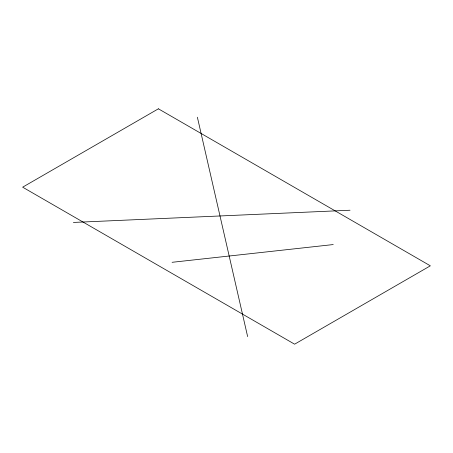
<?xml version="1.0" encoding="UTF-8"?>
<svg xmlns="http://www.w3.org/2000/svg" width="453" height="453" viewBox="0 0 453 453"><rect width="100%" height="100%" fill="white"/><g stroke="black" fill="none" stroke-linecap="round" stroke-linejoin="round"><path stroke-width="0.68" d="M172.083 262.304L333.232 244.563M73.38 222.434L350.033 210.232M197.378 117.214L247.638 336.596M158.391 108.811L22.65 187.18L294.609 344.189L430.35 265.82L158.391 108.811"/></g></svg>
